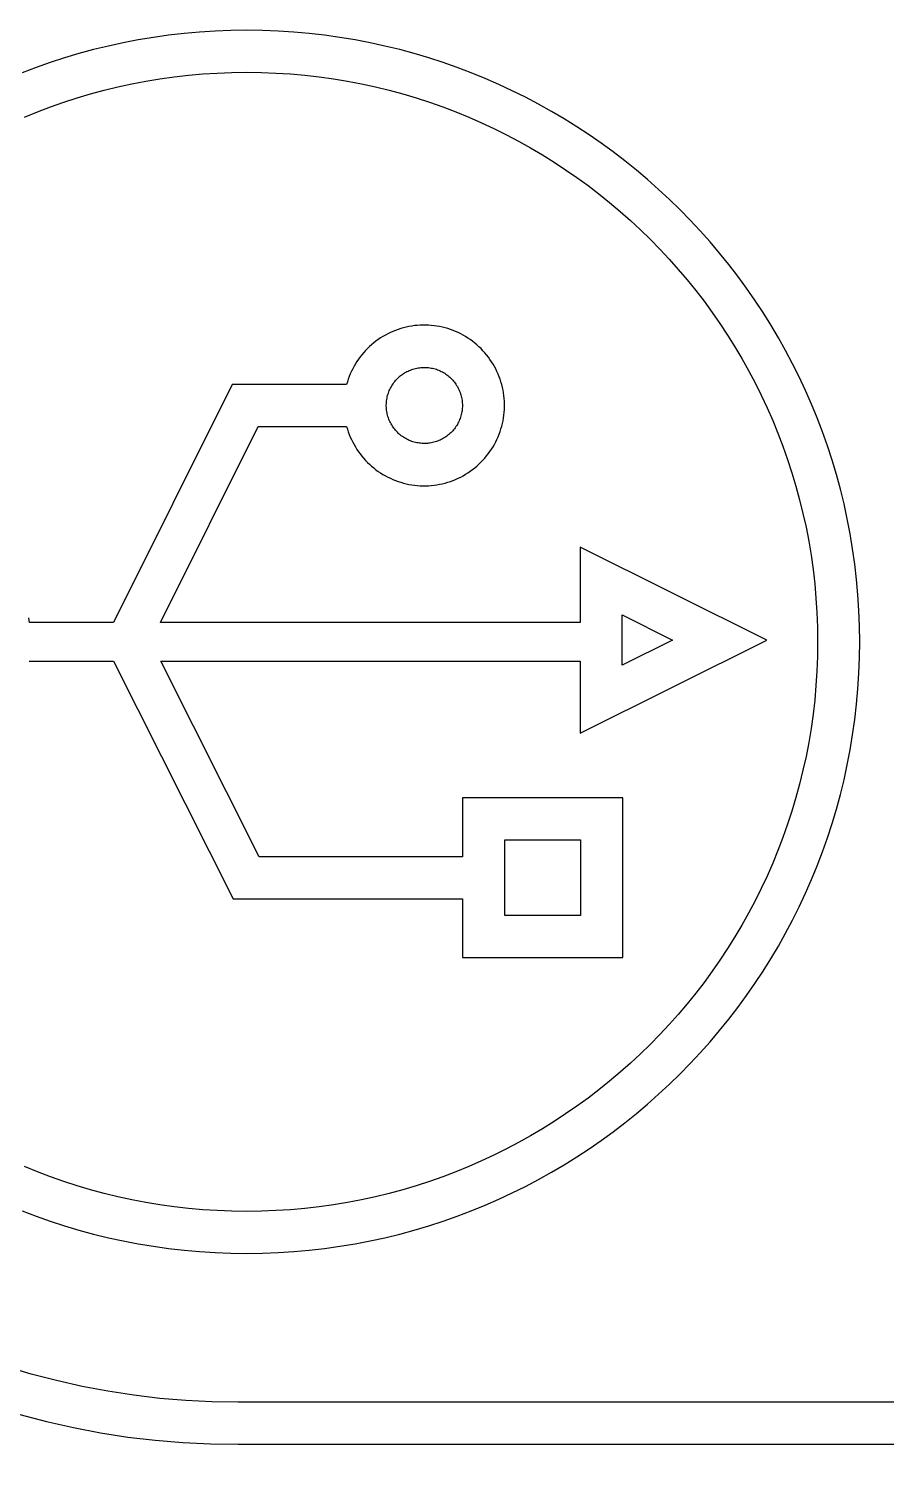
# Model space of a CAD drawing. Header units: inches. Extents: x -8 to 201, y -1 to 136.
# Drawn here: x 55.503 to 56.932, y 121.898 to 124.324 of the extents above; entities that cross this region are included whole.
import ezdxf

# ---------------------------------------------------------------- set-up
doc = ezdxf.new("R2010")
doc.units = ezdxf.units.IN
doc.layers.add('ZANO_R', color=7, linetype='Continuous', lineweight=0)
doc.layers.add('ZANO_W', color=1, linetype='Continuous', lineweight=0)
doc.styles.get("Standard").update_dxf_attribs({"font": 'arial.ttf'})
doc.dimstyles.new('amerykanie', dxfattribs={"dimtxt": 50, "dimasz": 50, "dimexe": 0.5, "dimexo": 0.5, "dimgap": 1, "dimtad": 1, "dimdec": 0, "dimzin": 0, "dimlunit": 5, "dimtxsty": 'Standard', "dimcen": 0.09, "dimclrd": 1, "dimclre": 1, "dimclrt": 1, "dimazin": 0, "dimtfac": 1, "dimtdec": 0, "dimtmove": 0, "dimatfit": 3, "dimfxl": 1, "dimtzin": 0, "dimarcsym": 1})

# ---------------------------------------------------------------- blocks, each defined once
blk = doc.blocks.new('*D477')
at = {"layer": 'ZANO_W', "color": 1, "lineweight": -2}
blk.add_arc((154.9429, 107.9573), 5.9376, 93.97094, 170.33898, dxfattribs=at)
at = {"layer": 'ZANO_W', "color": 1}
for points in [[(154.5292, 113.7141), (154.5342, 114.0474), (155.5316, 113.8657)], [(148.9234, 108.9678), (149.2555, 108.9397), (149.0053, 107.9573)]]:
    blk.add_solid(points, dxfattribs=at)
at = {"layer": 'ZANO_W', "color": 1, "insert": (150.0585, 113.3526), "char_height": 1.625, "attachment_point": 5, "rotation": 42.155}
blk.add_mtext("95%%d41'", dxfattribs=at)

msp = doc.modelspace()

# ---------------------------------------------------------------- linework, layer by layer
at = {"layer": 'ZANO_R'}
for p, q in [((55.76154, 124.31634), (55.73586, 124.3134)), ((55.78741, 124.31864), (55.76154, 124.31634)), ((55.81346, 124.32029), (55.78741, 124.31864)), ((55.83968, 124.32128), (55.81346, 124.32029)), ((55.86606, 124.32162), (55.83968, 124.32128)), ((55.89244, 124.32128), (55.86606, 124.32162)), ((55.91866, 124.32029), (55.89244, 124.32128)), ((55.94471, 124.31864), (55.91866, 124.32029)), ((55.97058, 124.31634), (55.94471, 124.31864)), ((55.99626, 124.3134), (55.97058, 124.31634)), ((55.63515, 124.29544), (55.61053, 124.28943)), ((55.66001, 124.30085), (55.63515, 124.29544)), ((55.68508, 124.30565), (55.66001, 124.30085)), ((55.71037, 124.30984), (55.68508, 124.30565)), ((55.73586, 124.3134), (55.71037, 124.30984)), ((56.02175, 124.30984), (55.99626, 124.3134)), ((56.04704, 124.30565), (56.02175, 124.30984)), ((56.07212, 124.30085), (56.04704, 124.30565)), ((56.09697, 124.29544), (56.07212, 124.30085)), ((56.1216, 124.28943), (56.09697, 124.29544)), ((55.53808, 124.26791), (55.51444, 124.25959)), ((55.56198, 124.27566), (55.53808, 124.26791)), ((55.58613, 124.28284), (55.56198, 124.27566)), ((55.61053, 124.28943), (55.58613, 124.28284)), ((56.146, 124.28284), (56.1216, 124.28943)), ((56.17015, 124.27566), (56.146, 124.28284)), ((56.19405, 124.26791), (56.17015, 124.27566)), ((56.21769, 124.25959), (56.19405, 124.26791)), ((55.51444, 124.25959), (55.49107, 124.25072)), ((55.72106, 124.24057), (55.7448, 124.24389)), ((55.7448, 124.24389), (55.76872, 124.24662)), ((55.76872, 124.24662), (55.79281, 124.24876)), ((55.79281, 124.24876), (55.81707, 124.2503)), ((55.81707, 124.2503), (55.84149, 124.25123)), ((55.84149, 124.25123), (55.86606, 124.25154)), ((55.86606, 124.25154), (55.89063, 124.25123)), ((55.89063, 124.25123), (55.91505, 124.2503)), ((55.91505, 124.2503), (55.93931, 124.24876)), ((55.93931, 124.24876), (55.9634, 124.24662)), ((55.9634, 124.24662), (55.98732, 124.24389)), ((55.98732, 124.24389), (56.01106, 124.24057)), ((56.24106, 124.25072), (56.21769, 124.25959)), ((56.26416, 124.2413), (56.24106, 124.25072)), ((55.60536, 124.21542), (55.62808, 124.22156)), ((55.62808, 124.22156), (55.65101, 124.22716)), ((55.65101, 124.22716), (55.67416, 124.23219)), ((55.67416, 124.23219), (55.69752, 124.23667)), ((55.69752, 124.23667), (55.72106, 124.24057)), ((56.01106, 124.24057), (56.03461, 124.23667)), ((56.03461, 124.23667), (56.05796, 124.23219)), ((56.05796, 124.23219), (56.08111, 124.22716)), ((56.08111, 124.22716), (56.10405, 124.22156)), ((56.10405, 124.22156), (56.12677, 124.21542)), ((56.28697, 124.23133), (56.26416, 124.2413)), ((56.30949, 124.22083), (56.28697, 124.23133)), ((56.33172, 124.20981), (56.30949, 124.22083)), ((55.5386, 124.19377), (55.56061, 124.20152)), ((55.56061, 124.20152), (55.58287, 124.20874)), ((55.58287, 124.20874), (55.60536, 124.21542)), ((56.12677, 124.21542), (56.14926, 124.20874)), ((56.14926, 124.20874), (56.17152, 124.20152)), ((56.17152, 124.20152), (56.19354, 124.19377)), ((56.35363, 124.19827), (56.33172, 124.20981)), ((56.37523, 124.18622), (56.35363, 124.19827)), ((55.49532, 124.17673), (55.51683, 124.18551)), ((55.51683, 124.18551), (55.5386, 124.19377)), ((56.19354, 124.19377), (56.21531, 124.18551)), ((56.21531, 124.18551), (56.23682, 124.17673)), ((56.23682, 124.17673), (56.25806, 124.16745)), ((56.3965, 124.17367), (56.37523, 124.18622)), ((56.41744, 124.16063), (56.3965, 124.17367)), ((56.25806, 124.16745), (56.27904, 124.15767)), ((56.27904, 124.15767), (56.29973, 124.14741)), ((56.29973, 124.14741), (56.32014, 124.13666)), ((56.43804, 124.1471), (56.41744, 124.16063)), ((56.45829, 124.13309), (56.43804, 124.1471)), ((56.32014, 124.13666), (56.34026, 124.12543)), ((56.34026, 124.12543), (56.36007, 124.11375)), ((56.47818, 124.11862), (56.45829, 124.13309)), ((56.36007, 124.11375), (56.37957, 124.1016)), ((56.37957, 124.1016), (56.39876, 124.089)), ((56.49771, 124.10368), (56.47818, 124.11862)), ((56.51687, 124.0883), (56.49771, 124.10368)), ((56.39876, 124.089), (56.41762, 124.07595)), ((56.41762, 124.07595), (56.43614, 124.06247)), ((56.53565, 124.07247), (56.51687, 124.0883)), ((56.43614, 124.06247), (56.45433, 124.04857)), ((56.55403, 124.0562), (56.53565, 124.07247)), ((56.57202, 124.0395), (56.55403, 124.0562)), ((56.45433, 124.04857), (56.47217, 124.03423)), ((56.47217, 124.03423), (56.48966, 124.01949)), ((56.58961, 124.02238), (56.57202, 124.0395)), ((56.48966, 124.01949), (56.50679, 124.00434)), ((56.50679, 124.00434), (56.52354, 123.98879)), ((56.60678, 124.00486), (56.58961, 124.02238)), ((56.62352, 123.98692), (56.60678, 124.00486)), ((56.52354, 123.98879), (56.53992, 123.97285)), ((56.63984, 123.9686), (56.62352, 123.98692)), ((56.53992, 123.97285), (56.55591, 123.95652)), ((56.55591, 123.95652), (56.57151, 123.93982)), ((56.65572, 123.94988), (56.63984, 123.9686)), ((56.57151, 123.93982), (56.5867, 123.92275)), ((56.67116, 123.93078), (56.65572, 123.94988)), ((56.68614, 123.91131), (56.67116, 123.93078)), ((56.5867, 123.92275), (56.6015, 123.90532)), ((56.6015, 123.90532), (56.61587, 123.88754)), ((56.70066, 123.89148), (56.68614, 123.91131)), ((56.61587, 123.88754), (56.62982, 123.8694)), ((56.71471, 123.8713), (56.70066, 123.89148)), ((56.62982, 123.8694), (56.64335, 123.85093)), ((56.72828, 123.85076), (56.71471, 123.8713)), ((56.64335, 123.85093), (56.65643, 123.83213)), ((56.65643, 123.83213), (56.66907, 123.81301)), ((56.74137, 123.82989), (56.72828, 123.85076)), ((56.08969, 123.80825), (56.0858, 123.80565)), ((56.09366, 123.81072), (56.08969, 123.80825)), ((56.09771, 123.81305), (56.09366, 123.81072)), ((56.10185, 123.81524), (56.09771, 123.81305)), ((56.10605, 123.81728), (56.10185, 123.81524)), ((56.11033, 123.81918), (56.10605, 123.81728)), ((56.11467, 123.82092), (56.11033, 123.81918)), ((56.11907, 123.82251), (56.11467, 123.82092)), ((56.12352, 123.82395), (56.11907, 123.82251)), ((56.12801, 123.82523), (56.12352, 123.82395)), ((56.13255, 123.82636), (56.12801, 123.82523)), ((56.13713, 123.82732), (56.13255, 123.82636)), ((56.14174, 123.82812), (56.13713, 123.82732)), ((56.14637, 123.82877), (56.14174, 123.82812)), ((56.15102, 123.82925), (56.14637, 123.82877)), ((56.15569, 123.82957), (56.15102, 123.82925)), ((56.16036, 123.82972), (56.15569, 123.82957)), ((56.16504, 123.82972), (56.16036, 123.82972)), ((56.16971, 123.82955), (56.16504, 123.82972)), ((56.17438, 123.82921), (56.16971, 123.82955)), ((56.17903, 123.82872), (56.17438, 123.82921)), ((56.18366, 123.82806), (56.17903, 123.82872)), ((56.18826, 123.82724), (56.18366, 123.82806)), ((56.19284, 123.82626), (56.18826, 123.82724)), ((56.19737, 123.82513), (56.19284, 123.82626)), ((56.20187, 123.82383), (56.19737, 123.82513)), ((56.20631, 123.82238), (56.20187, 123.82383)), ((56.2107, 123.82078), (56.20631, 123.82238)), ((56.21504, 123.81902), (56.2107, 123.82078)), ((56.21931, 123.81711), (56.21504, 123.81902)), ((56.22351, 123.81506), (56.21931, 123.81711)), ((56.22764, 123.81286), (56.22351, 123.81506)), ((56.23168, 123.81051), (56.22764, 123.81286)), ((56.23565, 123.80803), (56.23168, 123.81051)), ((56.23952, 123.80541), (56.23565, 123.80803)), ((56.66907, 123.81301), (56.68126, 123.79357)), ((56.75396, 123.80868), (56.74137, 123.82989)), ((56.76604, 123.78715), (56.75396, 123.80868)), ((56.06149, 123.78385), (56.05847, 123.78027)), ((56.06462, 123.78732), (56.06149, 123.78385)), ((56.06788, 123.79067), (56.06462, 123.78732)), ((56.07125, 123.79391), (56.06788, 123.79067)), ((56.07473, 123.79704), (56.07125, 123.79391)), ((56.07832, 123.80003), (56.07473, 123.79704)), ((56.08201, 123.80291), (56.07832, 123.80003)), ((56.0858, 123.80565), (56.08201, 123.80291)), ((56.2433, 123.80266), (56.23952, 123.80541)), ((56.24699, 123.79978), (56.2433, 123.80266)), ((56.25057, 123.79677), (56.24699, 123.79978)), ((56.25404, 123.79364), (56.25057, 123.79677)), ((56.2574, 123.79038), (56.25404, 123.79364)), ((56.26065, 123.78702), (56.2574, 123.79038)), ((56.26377, 123.78354), (56.26065, 123.78702)), ((56.26678, 123.77995), (56.26377, 123.78354)), ((56.68126, 123.79357), (56.69298, 123.77382)), ((56.77762, 123.76531), (56.76604, 123.78715)), ((56.04537, 123.76094), (56.04316, 123.75682)), ((56.04771, 123.76499), (56.04537, 123.76094)), ((56.0502, 123.76895), (56.04771, 123.76499)), ((56.05283, 123.77282), (56.0502, 123.76895)), ((56.05558, 123.77659), (56.05283, 123.77282)), ((56.05847, 123.78027), (56.05558, 123.77659)), ((56.1502, 123.75786), (56.15236, 123.75826)), ((56.15236, 123.75826), (56.15454, 123.75858)), ((56.15454, 123.75858), (56.15673, 123.75883)), ((56.15673, 123.75883), (56.15893, 123.75901)), ((56.15893, 123.75901), (56.16113, 123.7591)), ((56.16113, 123.7591), (56.16334, 123.75912)), ((56.16334, 123.75912), (56.16554, 123.75907)), ((56.16554, 123.75907), (56.16774, 123.75893)), ((56.16774, 123.75893), (56.16993, 123.75872)), ((56.16993, 123.75872), (56.17212, 123.75844)), ((56.17212, 123.75844), (56.17429, 123.75808)), ((56.26965, 123.77627), (56.26678, 123.77995)), ((56.2724, 123.77248), (56.26965, 123.77627)), ((56.27501, 123.7686), (56.2724, 123.77248)), ((56.27749, 123.76463), (56.27501, 123.7686)), ((56.27982, 123.76058), (56.27749, 123.76463)), ((56.28202, 123.75645), (56.27982, 123.76058)), ((56.69298, 123.77382), (56.70424, 123.75377)), ((56.78868, 123.74315), (56.77762, 123.76531)), ((56.03436, 123.73518), (56.03305, 123.73069)), ((56.03581, 123.73963), (56.03436, 123.73518)), ((56.03742, 123.74402), (56.03581, 123.73963)), ((56.03919, 123.74835), (56.03742, 123.74402)), ((56.0411, 123.75262), (56.03919, 123.74835)), ((56.04316, 123.75682), (56.0411, 123.75262)), ((56.11195, 123.73364), (56.1133, 123.73538)), ((56.1133, 123.73538), (56.11471, 123.73708)), ((56.11471, 123.73708), (56.11618, 123.73872)), ((56.11618, 123.73872), (56.1177, 123.74031)), ((56.1177, 123.74031), (56.11928, 123.74185)), ((56.11928, 123.74185), (56.12091, 123.74334)), ((56.12091, 123.74334), (56.12259, 123.74476)), ((56.12259, 123.74476), (56.12432, 123.74613)), ((56.12432, 123.74613), (56.12609, 123.74743)), ((56.12609, 123.74743), (56.12791, 123.74868)), ((56.12791, 123.74868), (56.12978, 123.74986)), ((56.12978, 123.74986), (56.13168, 123.75097)), ((56.13168, 123.75097), (56.13362, 123.75202)), ((56.13362, 123.75202), (56.13559, 123.753)), ((56.13559, 123.753), (56.1376, 123.75391)), ((56.1376, 123.75391), (56.13964, 123.75475)), ((56.13964, 123.75475), (56.1417, 123.75551)), ((56.1417, 123.75551), (56.14379, 123.75621)), ((56.14379, 123.75621), (56.14591, 123.75683)), ((56.14591, 123.75683), (56.14804, 123.75738)), ((56.14804, 123.75738), (56.1502, 123.75786)), ((56.17429, 123.75808), (56.17645, 123.75764)), ((56.17645, 123.75764), (56.1786, 123.75713)), ((56.1786, 123.75713), (56.18072, 123.75654)), ((56.18072, 123.75654), (56.18283, 123.75589)), ((56.18283, 123.75589), (56.18491, 123.75515)), ((56.18491, 123.75515), (56.18696, 123.75435)), ((56.18696, 123.75435), (56.18898, 123.75348)), ((56.18898, 123.75348), (56.19097, 123.75254)), ((56.19097, 123.75254), (56.19293, 123.75152)), ((56.19293, 123.75152), (56.19485, 123.75044)), ((56.19485, 123.75044), (56.19674, 123.7493)), ((56.19674, 123.7493), (56.19858, 123.74809)), ((56.19858, 123.74809), (56.20038, 123.74682)), ((56.20038, 123.74682), (56.20213, 123.74548)), ((56.20213, 123.74548), (56.20384, 123.74409)), ((56.20384, 123.74409), (56.2055, 123.74263)), ((56.2055, 123.74263), (56.2071, 123.74112)), ((56.2071, 123.74112), (56.20865, 123.73956)), ((56.20865, 123.73956), (56.21015, 123.73794)), ((56.21015, 123.73794), (56.21159, 123.73627)), ((56.21159, 123.73627), (56.21297, 123.73456)), ((56.21297, 123.73456), (56.21429, 123.73279)), ((56.28406, 123.75225), (56.28202, 123.75645)), ((56.28596, 123.74797), (56.28406, 123.75225)), ((56.28771, 123.74364), (56.28596, 123.74797)), ((56.28931, 123.73924), (56.28771, 123.74364)), ((56.29076, 123.73479), (56.28931, 123.73924)), ((56.29204, 123.7303), (56.29076, 123.73479)), ((56.70424, 123.75377), (56.71502, 123.73342)), ((56.79921, 123.7207), (56.78868, 123.74315)), ((55.84186, 123.73069), (55.64393, 123.33315)), ((56.03305, 123.73069), (55.84186, 123.73069)), ((56.10046, 123.70766), (56.10092, 123.70981)), ((56.10092, 123.70981), (56.10145, 123.71195)), ((56.10145, 123.71195), (56.10205, 123.71407)), ((56.10205, 123.71407), (56.10273, 123.71617)), ((56.10273, 123.71617), (56.10348, 123.71824)), ((56.10348, 123.71824), (56.1043, 123.72029)), ((56.1043, 123.72029), (56.10519, 123.7223)), ((56.10519, 123.7223), (56.10615, 123.72429)), ((56.10615, 123.72429), (56.10718, 123.72624)), ((56.10718, 123.72624), (56.10827, 123.72815)), ((56.10827, 123.72815), (56.10943, 123.73002)), ((56.10943, 123.73002), (56.11066, 123.73185)), ((56.11066, 123.73185), (56.11195, 123.73364)), ((56.21429, 123.73279), (56.21555, 123.73098)), ((56.21555, 123.73098), (56.21675, 123.72913)), ((56.21675, 123.72913), (56.21788, 123.72724)), ((56.21788, 123.72724), (56.21894, 123.72531)), ((56.21894, 123.72531), (56.21994, 123.72334)), ((56.21994, 123.72334), (56.22086, 123.72134)), ((56.22086, 123.72134), (56.22172, 123.71931)), ((56.22172, 123.71931), (56.22251, 123.71725)), ((56.22251, 123.71725), (56.22322, 123.71517)), ((56.22322, 123.71517), (56.22386, 123.71306)), ((56.22386, 123.71306), (56.22443, 123.71093)), ((56.22443, 123.71093), (56.22493, 123.70878)), ((56.29317, 123.72576), (56.29204, 123.7303)), ((56.29414, 123.72118), (56.29317, 123.72576)), ((56.29495, 123.71658), (56.29414, 123.72118)), ((56.2956, 123.71195), (56.29495, 123.71658)), ((56.29609, 123.7073), (56.2956, 123.71195)), ((56.71502, 123.73342), (56.72532, 123.71279)), ((56.72532, 123.71279), (56.73513, 123.69188)), ((56.80921, 123.69796), (56.79921, 123.7207)), ((56.09932, 123.69671), (56.0994, 123.69891)), ((56.09932, 123.6945), (56.09932, 123.69671)), ((56.0994, 123.6923), (56.09932, 123.6945)), ((56.0994, 123.69891), (56.09955, 123.70111)), ((56.09955, 123.6901), (56.0994, 123.6923)), ((56.09955, 123.70111), (56.09978, 123.7033)), ((56.09978, 123.68791), (56.09955, 123.6901)), ((56.09978, 123.7033), (56.10008, 123.70548)), ((56.10009, 123.68573), (56.09978, 123.68791)), ((56.10008, 123.70548), (56.10046, 123.70766)), ((56.10047, 123.68356), (56.10009, 123.68573)), ((56.22493, 123.70878), (56.22535, 123.70662)), ((56.22535, 123.70662), (56.22569, 123.70444)), ((56.2257, 123.68686), (56.22535, 123.68469)), ((56.22569, 123.70444), (56.22596, 123.70225)), ((56.22596, 123.68905), (56.2257, 123.68686)), ((56.22596, 123.70225), (56.22615, 123.70006)), ((56.22615, 123.69125), (56.22596, 123.68905)), ((56.22615, 123.70006), (56.22626, 123.69786)), ((56.22627, 123.69345), (56.22615, 123.69125)), ((56.22626, 123.69786), (56.2263, 123.69565)), ((56.2263, 123.69565), (56.22627, 123.69345)), ((56.29642, 123.70263), (56.29609, 123.7073)), ((56.29609, 123.68394), (56.29642, 123.68861)), ((56.29658, 123.69796), (56.29642, 123.70263)), ((56.29642, 123.68861), (56.29658, 123.69328)), ((56.29658, 123.69328), (56.29658, 123.69796)), ((56.73513, 123.69188), (56.74444, 123.6707)), ((56.81866, 123.67494), (56.80921, 123.69796)), ((56.10093, 123.6814), (56.10047, 123.68356)), ((56.10146, 123.67926), (56.10093, 123.6814)), ((56.10206, 123.67714), (56.10146, 123.67926)), ((56.10274, 123.67504), (56.10206, 123.67714)), ((56.10349, 123.67297), (56.10274, 123.67504)), ((56.10432, 123.67093), (56.10349, 123.67297)), ((56.10521, 123.66891), (56.10432, 123.67093)), ((56.10617, 123.66693), (56.10521, 123.66891)), ((56.1072, 123.66498), (56.10617, 123.66693)), ((56.1083, 123.66307), (56.1072, 123.66498)), ((56.10946, 123.6612), (56.1083, 123.66307)), ((56.11069, 123.65937), (56.10946, 123.6612)), ((56.21677, 123.66217), (56.21558, 123.66032)), ((56.2179, 123.66406), (56.21677, 123.66217)), ((56.21896, 123.66599), (56.2179, 123.66406)), ((56.21996, 123.66796), (56.21896, 123.66599)), ((56.22088, 123.66996), (56.21996, 123.66796)), ((56.22174, 123.67199), (56.22088, 123.66996)), ((56.22252, 123.67405), (56.22174, 123.67199)), ((56.22324, 123.67614), (56.22252, 123.67405)), ((56.22388, 123.67824), (56.22324, 123.67614)), ((56.22444, 123.68037), (56.22388, 123.67824)), ((56.22494, 123.68252), (56.22444, 123.68037)), ((56.22535, 123.68469), (56.22494, 123.68252)), ((56.29203, 123.66094), (56.29316, 123.66548)), ((56.29316, 123.66548), (56.29414, 123.67005)), ((56.29414, 123.67005), (56.29495, 123.67466)), ((56.29495, 123.67466), (56.2956, 123.67929)), ((56.2956, 123.67929), (56.29609, 123.68394)), ((56.74444, 123.6707), (56.75325, 123.64926)), ((56.82756, 123.65164), (56.81866, 123.67494)), ((55.72242, 123.33315), (55.88546, 123.66061)), ((55.88546, 123.66061), (56.03305, 123.66061)), ((56.03305, 123.66061), (56.03435, 123.65612)), ((56.03435, 123.65612), (56.0358, 123.65168)), ((56.0358, 123.65168), (56.03741, 123.64729)), ((56.03741, 123.64729), (56.03917, 123.64295)), ((56.03917, 123.64295), (56.04108, 123.63869)), ((56.04108, 123.63869), (56.04314, 123.63449)), ((56.11198, 123.65758), (56.11069, 123.65937)), ((56.11333, 123.65584), (56.11198, 123.65758)), ((56.11474, 123.65414), (56.11333, 123.65584)), ((56.11621, 123.6525), (56.11474, 123.65414)), ((56.11773, 123.65091), (56.11621, 123.6525)), ((56.11931, 123.64937), (56.11773, 123.65091)), ((56.12094, 123.64789), (56.11931, 123.64937)), ((56.12263, 123.64647), (56.12094, 123.64789)), ((56.12436, 123.6451), (56.12263, 123.64647)), ((56.12613, 123.6438), (56.12436, 123.6451)), ((56.12795, 123.64256), (56.12613, 123.6438)), ((56.12982, 123.64138), (56.12795, 123.64256)), ((56.13172, 123.64027), (56.12982, 123.64138)), ((56.13366, 123.63922), (56.13172, 123.64027)), ((56.13564, 123.63824), (56.13366, 123.63922)), ((56.13764, 123.63733), (56.13564, 123.63824)), ((56.13968, 123.6365), (56.13764, 123.63733)), ((56.187, 123.63692), (56.18495, 123.63612)), ((56.18902, 123.6378), (56.187, 123.63692)), ((56.19102, 123.63874), (56.18902, 123.6378)), ((56.19297, 123.63976), (56.19102, 123.63874)), ((56.19489, 123.64084), (56.19297, 123.63976)), ((56.19678, 123.64198), (56.19489, 123.64084)), ((56.19862, 123.6432), (56.19678, 123.64198)), ((56.20042, 123.64447), (56.19862, 123.6432)), ((56.20217, 123.64581), (56.20042, 123.64447)), ((56.20387, 123.6472), (56.20217, 123.64581)), ((56.20553, 123.64866), (56.20387, 123.6472)), ((56.20713, 123.65017), (56.20553, 123.64866)), ((56.20869, 123.65173), (56.20713, 123.65017)), ((56.21018, 123.65335), (56.20869, 123.65173)), ((56.21162, 123.65502), (56.21018, 123.65335)), ((56.213, 123.65674), (56.21162, 123.65502)), ((56.21432, 123.65851), (56.213, 123.65674)), ((56.21558, 123.66032), (56.21432, 123.65851)), ((56.282, 123.63479), (56.28405, 123.63899)), ((56.28405, 123.63899), (56.28595, 123.64327)), ((56.28595, 123.64327), (56.2877, 123.6476)), ((56.2877, 123.6476), (56.2893, 123.652)), ((56.2893, 123.652), (56.29075, 123.65644)), ((56.29075, 123.65644), (56.29203, 123.66094)), ((56.75325, 123.64926), (56.76154, 123.62756)), ((56.83591, 123.62807), (56.82756, 123.65164)), ((56.04314, 123.63449), (56.04535, 123.63036)), ((56.04535, 123.63036), (56.0477, 123.62632)), ((56.0477, 123.62632), (56.05018, 123.62236)), ((56.05018, 123.62236), (56.05281, 123.61848)), ((56.05281, 123.61848), (56.05556, 123.61471)), ((56.05556, 123.61471), (56.05845, 123.61103)), ((56.14175, 123.63573), (56.13968, 123.6365)), ((56.14384, 123.63503), (56.14175, 123.63573)), ((56.14595, 123.63441), (56.14384, 123.63503)), ((56.14809, 123.63386), (56.14595, 123.63441)), ((56.15024, 123.63339), (56.14809, 123.63386)), ((56.15241, 123.63299), (56.15024, 123.63339)), ((56.15459, 123.63267), (56.15241, 123.63299)), ((56.15678, 123.63242), (56.15459, 123.63267)), ((56.15898, 123.63225), (56.15678, 123.63242)), ((56.16118, 123.63216), (56.15898, 123.63225)), ((56.16338, 123.63214), (56.16118, 123.63216)), ((56.16559, 123.6322), (56.16338, 123.63214)), ((56.16779, 123.63233), (56.16559, 123.6322)), ((56.16998, 123.63254), (56.16779, 123.63233)), ((56.17217, 123.63283), (56.16998, 123.63254)), ((56.17434, 123.63319), (56.17217, 123.63283)), ((56.1765, 123.63363), (56.17434, 123.63319)), ((56.17864, 123.63414), (56.1765, 123.63363)), ((56.18077, 123.63473), (56.17864, 123.63414)), ((56.18287, 123.63539), (56.18077, 123.63473)), ((56.18495, 123.63612), (56.18287, 123.63539)), ((56.26675, 123.61129), (56.26963, 123.61498)), ((56.26963, 123.61498), (56.27238, 123.61876)), ((56.27238, 123.61876), (56.27499, 123.62264)), ((56.27499, 123.62264), (56.27747, 123.62661)), ((56.27747, 123.62661), (56.27981, 123.63066)), ((56.27981, 123.63066), (56.282, 123.63479)), ((56.76154, 123.62756), (56.76931, 123.60561)), ((56.84368, 123.60425), (56.83591, 123.62807)), ((56.05845, 123.61103), (56.06146, 123.60745)), ((56.06146, 123.60745), (56.0646, 123.60398)), ((56.0646, 123.60398), (56.06786, 123.60062)), ((56.06786, 123.60062), (56.07123, 123.59738)), ((56.07123, 123.59738), (56.07471, 123.59426)), ((56.07471, 123.59426), (56.0783, 123.59126)), ((56.0783, 123.59126), (56.08199, 123.58839)), ((56.08199, 123.58839), (56.08578, 123.58565)), ((56.23949, 123.58584), (56.24328, 123.58859)), ((56.24328, 123.58859), (56.24696, 123.59147)), ((56.24696, 123.59147), (56.25054, 123.59448)), ((56.25054, 123.59448), (56.25401, 123.59761)), ((56.25401, 123.59761), (56.25738, 123.60086)), ((56.25738, 123.60086), (56.26062, 123.60423)), ((56.26062, 123.60423), (56.26375, 123.60771)), ((56.26375, 123.60771), (56.26675, 123.61129)), ((56.76931, 123.60561), (56.77655, 123.58343)), ((56.85088, 123.58017), (56.84368, 123.60425)), ((56.08578, 123.58565), (56.08966, 123.58304)), ((56.08966, 123.58304), (56.09363, 123.58057)), ((56.09363, 123.58057), (56.09768, 123.57823)), ((56.09768, 123.57823), (56.10181, 123.57605)), ((56.10181, 123.57605), (56.10602, 123.574)), ((56.10602, 123.574), (56.1103, 123.57211)), ((56.1103, 123.57211), (56.11464, 123.57036)), ((56.11464, 123.57036), (56.11903, 123.56877)), ((56.11903, 123.56877), (56.12348, 123.56733)), ((56.12348, 123.56733), (56.12798, 123.56605)), ((56.12798, 123.56605), (56.13252, 123.56492)), ((56.13252, 123.56492), (56.1371, 123.56396)), ((56.18823, 123.56402), (56.1928, 123.565)), ((56.1928, 123.565), (56.19734, 123.56614)), ((56.19734, 123.56614), (56.20183, 123.56743)), ((56.20183, 123.56743), (56.20628, 123.56888)), ((56.20628, 123.56888), (56.21067, 123.57048)), ((56.21067, 123.57048), (56.21501, 123.57224)), ((56.21501, 123.57224), (56.21928, 123.57415)), ((56.21928, 123.57415), (56.22348, 123.5762)), ((56.22348, 123.5762), (56.22761, 123.5784)), ((56.22761, 123.5784), (56.23165, 123.58074)), ((56.23165, 123.58074), (56.23562, 123.58322)), ((56.23562, 123.58322), (56.23949, 123.58584)), ((56.77655, 123.58343), (56.78326, 123.561)), ((56.8575, 123.55585), (56.85088, 123.58017)), ((56.1371, 123.56396), (56.1417, 123.56315)), ((56.1417, 123.56315), (56.14634, 123.56251)), ((56.14634, 123.56251), (56.15099, 123.56203)), ((56.15099, 123.56203), (56.15565, 123.56171)), ((56.15565, 123.56171), (56.16033, 123.56155)), ((56.16033, 123.56155), (56.165, 123.56156)), ((56.165, 123.56156), (56.16968, 123.56172)), ((56.16968, 123.56172), (56.17434, 123.56206)), ((56.17434, 123.56206), (56.17899, 123.56255)), ((56.17899, 123.56255), (56.18362, 123.56321)), ((56.18362, 123.56321), (56.18823, 123.56402)), ((56.78326, 123.561), (56.78942, 123.53836)), ((56.86352, 123.5313), (56.8575, 123.55585)), ((56.78942, 123.53836), (56.79503, 123.51549)), ((56.86895, 123.50652), (56.86352, 123.5313)), ((56.79503, 123.51549), (56.80008, 123.49241)), ((56.80008, 123.49241), (56.80457, 123.46913)), ((56.87376, 123.48153), (56.86895, 123.50652)), ((56.80457, 123.46913), (56.80848, 123.44566)), ((56.87797, 123.45632), (56.87376, 123.48153)), ((56.42274, 123.45939), (56.42274, 123.33315)), ((56.7344, 123.30405), (56.42274, 123.45939)), ((56.80848, 123.44566), (56.81181, 123.42199)), ((56.88154, 123.43091), (56.87797, 123.45632)), ((56.81181, 123.42199), (56.81455, 123.39815)), ((56.88449, 123.4053), (56.88154, 123.43091)), ((56.81455, 123.39815), (56.8167, 123.37413)), ((56.88679, 123.37951), (56.88449, 123.4053)), ((56.8167, 123.37413), (56.81824, 123.34994)), ((56.88845, 123.35355), (56.88679, 123.37951)), ((56.49304, 123.26208), (56.49304, 123.34602)), ((56.49304, 123.34602), (56.5772, 123.30405)), ((56.81824, 123.34994), (56.81917, 123.3256)), ((56.88945, 123.32741), (56.88845, 123.35355)), ((55.5036, 123.33315), (55.50245, 123.34109)), ((55.64393, 123.33315), (55.5036, 123.33315)), ((56.42274, 123.33315), (55.72242, 123.33315)), ((56.81917, 123.3256), (56.81949, 123.30111)), ((56.88978, 123.30111), (56.88945, 123.32741)), ((56.42274, 123.14872), (56.7344, 123.30405)), ((56.5772, 123.30405), (56.49304, 123.26208)), ((56.81949, 123.30111), (56.81917, 123.27662)), ((56.88945, 123.27481), (56.88978, 123.30111)), ((56.81917, 123.27662), (56.81824, 123.25228)), ((56.88845, 123.24867), (56.88945, 123.27481)), ((55.50277, 123.26907), (55.64401, 123.26907)), ((55.64401, 123.26907), (55.84349, 122.87239)), ((55.72265, 123.26907), (56.42274, 123.26907)), ((55.88691, 122.94247), (55.72265, 123.26907)), ((56.42274, 123.26907), (56.42274, 123.14872)), ((56.81824, 123.25228), (56.8167, 123.22809)), ((56.88679, 123.22271), (56.88845, 123.24867)), ((56.8167, 123.22809), (56.81455, 123.20407)), ((56.81455, 123.20407), (56.81181, 123.18023)), ((56.88449, 123.19692), (56.88679, 123.22271)), ((56.81181, 123.18023), (56.80848, 123.15656)), ((56.88154, 123.17131), (56.88449, 123.19692)), ((56.80848, 123.15656), (56.80457, 123.13309)), ((56.87797, 123.1459), (56.88154, 123.17131)), ((56.80457, 123.13309), (56.80008, 123.10981)), ((56.87376, 123.12069), (56.87797, 123.1459)), ((56.80008, 123.10981), (56.79503, 123.08673)), ((56.86895, 123.0957), (56.87376, 123.12069)), ((56.79503, 123.08673), (56.78942, 123.06386)), ((56.86352, 123.07092), (56.86895, 123.0957)), ((56.78942, 123.06386), (56.78326, 123.04122)), ((56.8575, 123.04637), (56.86352, 123.07092)), ((56.49396, 123.04063), (56.22673, 123.04063)), ((56.22673, 123.04063), (56.22673, 122.94247)), ((56.49396, 122.77422), (56.49396, 123.04063)), ((56.78326, 123.04122), (56.77655, 123.01879)), ((56.85088, 123.02205), (56.8575, 123.04637)), ((56.77655, 123.01879), (56.76931, 122.99661)), ((56.84368, 122.99797), (56.85088, 123.02205)), ((56.76931, 122.99661), (56.76154, 122.97466)), ((56.83591, 122.97415), (56.84368, 122.99797)), ((56.29703, 122.97055), (56.42366, 122.97055)), ((56.29703, 122.8443), (56.29703, 122.97055)), ((56.42366, 122.97055), (56.42366, 122.8443)), ((56.76154, 122.97466), (56.75325, 122.95296)), ((56.82756, 122.95058), (56.83591, 122.97415)), ((56.22673, 122.94247), (55.88691, 122.94247)), ((56.75325, 122.95296), (56.74444, 122.93152)), ((56.81866, 122.92728), (56.82756, 122.95058)), ((56.73513, 122.91034), (56.72532, 122.88943)), ((56.74444, 122.93152), (56.73513, 122.91034)), ((56.80921, 122.90426), (56.81866, 122.92728)), ((56.72532, 122.88943), (56.71502, 122.8688)), ((56.79921, 122.88152), (56.80921, 122.90426)), ((55.84349, 122.87239), (56.22673, 122.87239)), ((56.22673, 122.87239), (56.22673, 122.77422)), ((56.71502, 122.8688), (56.70424, 122.84845)), ((56.78868, 122.85906), (56.79921, 122.88152)), ((56.42366, 122.8443), (56.29703, 122.8443)), ((56.70424, 122.84845), (56.69298, 122.8284)), ((56.76604, 122.81507), (56.77762, 122.83691)), ((56.77762, 122.83691), (56.78868, 122.85906)), ((56.69298, 122.8284), (56.68126, 122.80865)), ((56.75396, 122.79354), (56.76604, 122.81507)), ((56.66907, 122.78921), (56.65643, 122.77009)), ((56.68126, 122.80865), (56.66907, 122.78921)), ((56.74137, 122.77233), (56.75396, 122.79354)), ((56.22673, 122.77422), (56.49396, 122.77422)), ((56.65643, 122.77009), (56.64335, 122.75129)), ((56.72828, 122.75146), (56.74137, 122.77233)), ((56.64335, 122.75129), (56.62982, 122.73282)), ((56.71471, 122.73092), (56.72828, 122.75146)), ((56.62982, 122.73282), (56.61587, 122.71468)), ((56.70066, 122.71074), (56.71471, 122.73092)), ((56.6015, 122.6969), (56.5867, 122.67947)), ((56.61587, 122.71468), (56.6015, 122.6969)), ((56.67116, 122.67144), (56.68614, 122.69091)), ((56.68614, 122.69091), (56.70066, 122.71074)), ((56.5867, 122.67947), (56.57151, 122.6624)), ((56.65572, 122.65234), (56.67116, 122.67144)), ((56.55591, 122.6457), (56.53992, 122.62937)), ((56.57151, 122.6624), (56.55591, 122.6457)), ((56.63984, 122.63362), (56.65572, 122.65234)), ((56.53992, 122.62937), (56.52354, 122.61343)), ((56.62352, 122.6153), (56.63984, 122.63362)), ((56.50679, 122.59788), (56.48966, 122.58273)), ((56.52354, 122.61343), (56.50679, 122.59788)), ((56.58961, 122.57983), (56.60678, 122.59736)), ((56.60678, 122.59736), (56.62352, 122.6153)), ((56.48966, 122.58273), (56.47217, 122.56798)), ((56.57202, 122.56272), (56.58961, 122.57983)), ((56.45433, 122.55365), (56.43614, 122.53975)), ((56.47217, 122.56798), (56.45433, 122.55365)), ((56.53565, 122.52975), (56.55403, 122.54602)), ((56.55403, 122.54602), (56.57202, 122.56272)), ((56.41762, 122.52627), (56.39876, 122.51322)), ((56.43614, 122.53975), (56.41762, 122.52627)), ((56.51687, 122.51392), (56.53565, 122.52975)), ((56.37957, 122.50062), (56.36007, 122.48847)), ((56.39876, 122.51322), (56.37957, 122.50062)), ((56.47818, 122.4836), (56.49771, 122.49854)), ((56.49771, 122.49854), (56.51687, 122.51392)), ((56.34026, 122.47678), (56.32014, 122.46556)), ((56.36007, 122.48847), (56.34026, 122.47678)), ((56.45829, 122.46913), (56.47818, 122.4836)), ((56.29973, 122.45481), (56.27904, 122.44455)), ((56.32014, 122.46556), (56.29973, 122.45481)), ((56.41744, 122.44159), (56.43804, 122.45512)), ((56.43804, 122.45512), (56.45829, 122.46913)), ((55.51683, 122.41671), (55.49532, 122.42549)), ((56.23682, 122.42549), (56.21531, 122.41671)), ((56.25806, 122.43477), (56.23682, 122.42549)), ((56.27904, 122.44455), (56.25806, 122.43477)), ((56.37523, 122.416), (56.3965, 122.42855)), ((56.3965, 122.42855), (56.41744, 122.44159)), ((55.5386, 122.40845), (55.51683, 122.41671)), ((55.56061, 122.4007), (55.5386, 122.40845)), ((55.58287, 122.39348), (55.56061, 122.4007)), ((56.17152, 122.4007), (56.14926, 122.39348)), ((56.19354, 122.40845), (56.17152, 122.4007)), ((56.21531, 122.41671), (56.19354, 122.40845)), ((56.33172, 122.39241), (56.35363, 122.40395)), ((56.35363, 122.40395), (56.37523, 122.416)), ((55.60536, 122.3868), (55.58287, 122.39348)), ((55.62808, 122.38066), (55.60536, 122.3868)), ((55.65101, 122.37506), (55.62808, 122.38066)), ((56.10405, 122.38066), (56.08111, 122.37506)), ((56.12677, 122.3868), (56.10405, 122.38066)), ((56.14926, 122.39348), (56.12677, 122.3868)), ((56.28697, 122.37089), (56.30949, 122.38139)), ((56.30949, 122.38139), (56.33172, 122.39241)), ((55.49107, 122.3515), (55.51444, 122.34263)), ((55.67416, 122.37002), (55.65101, 122.37506)), ((55.69752, 122.36555), (55.67416, 122.37002)), ((55.72106, 122.36165), (55.69752, 122.36555)), ((55.7448, 122.35833), (55.72106, 122.36165)), ((55.76872, 122.3556), (55.7448, 122.35833)), ((55.79281, 122.35346), (55.76872, 122.3556)), ((55.81707, 122.35192), (55.79281, 122.35346)), ((55.84149, 122.35099), (55.81707, 122.35192)), ((55.86606, 122.35068), (55.84149, 122.35099)), ((55.89063, 122.35099), (55.86606, 122.35068)), ((55.91505, 122.35192), (55.89063, 122.35099)), ((55.93931, 122.35346), (55.91505, 122.35192)), ((55.9634, 122.3556), (55.93931, 122.35346)), ((55.98732, 122.35833), (55.9634, 122.3556)), ((56.01106, 122.36165), (55.98732, 122.35833)), ((56.03461, 122.36555), (56.01106, 122.36165)), ((56.05796, 122.37002), (56.03461, 122.36555)), ((56.08111, 122.37506), (56.05796, 122.37002)), ((56.21769, 122.34263), (56.24106, 122.3515)), ((56.24106, 122.3515), (56.26416, 122.36092)), ((56.26416, 122.36092), (56.28697, 122.37089)), ((55.51444, 122.34263), (55.53808, 122.33431)), ((55.53808, 122.33431), (55.56198, 122.32656)), ((56.17015, 122.32656), (56.19405, 122.33431)), ((56.19405, 122.33431), (56.21769, 122.34263)), ((55.56198, 122.32656), (55.58613, 122.31938)), ((55.58613, 122.31938), (55.61053, 122.31278)), ((55.61053, 122.31278), (55.63515, 122.30678)), ((55.63515, 122.30678), (55.66001, 122.30137)), ((56.07212, 122.30137), (56.09697, 122.30678)), ((56.09697, 122.30678), (56.1216, 122.31278)), ((56.1216, 122.31278), (56.146, 122.31938)), ((56.146, 122.31938), (56.17015, 122.32656)), ((55.66001, 122.30137), (55.68508, 122.29657)), ((55.68508, 122.29657), (55.71037, 122.29238)), ((55.71037, 122.29238), (55.73586, 122.28882)), ((55.73586, 122.28882), (55.76154, 122.28588)), ((55.76154, 122.28588), (55.78741, 122.28358)), ((55.78741, 122.28358), (55.81346, 122.28193)), ((55.81346, 122.28193), (55.83968, 122.28094)), ((55.83968, 122.28094), (55.86606, 122.2806)), ((55.86606, 122.2806), (55.89244, 122.28094)), ((55.89244, 122.28094), (55.91866, 122.28193)), ((55.91866, 122.28193), (55.94471, 122.28358)), ((55.94471, 122.28358), (55.97058, 122.28588)), ((55.97058, 122.28588), (55.99626, 122.28882)), ((55.99626, 122.28882), (56.02175, 122.29238)), ((56.02175, 122.29238), (56.04704, 122.29657)), ((56.04704, 122.29657), (56.07212, 122.30137)), ((55.5063, 122.07929), (55.46441, 122.09183)), ((55.5486, 122.0682), (55.5063, 122.07929)), ((55.59126, 122.05858), (55.5486, 122.0682)), ((55.63423, 122.05044), (55.59126, 122.05858)), ((55.67745, 122.0438), (55.63423, 122.05044)), ((55.72087, 122.03865), (55.67745, 122.0438)), ((55.76445, 122.03501), (55.72087, 122.03865)), ((55.4871, 122.01163), (55.53175, 121.99993)), ((55.80813, 122.03288), (55.76445, 122.03501)), ((55.85185, 122.03225), (55.80813, 122.03288)), ((59.29305, 122.03225), (55.85185, 122.03225)), ((55.53175, 121.99993), (55.57678, 121.98978)), ((55.57678, 121.98978), (55.62213, 121.98119)), ((55.62213, 121.98119), (55.66776, 121.97417)), ((55.66776, 121.97417), (55.71359, 121.96874)), ((55.71359, 121.96874), (55.75959, 121.96489)), ((55.75959, 121.96489), (55.8057, 121.96264)), ((55.8057, 121.96264), (55.85185, 121.96199)), ((55.85185, 121.96199), (59.29305, 121.96199))]:
    msp.add_line(p, q, dxfattribs=at)

# ---------------------------------------------------------------- dimensions: what is measured, and where the dimension line sits
at = {"layer": 'ZANO_W'}
dim = msp.add_angular_dim_2l(base=(152.32078, 113.28462), line1=((-3.00331, 107.95732), (188.98537, 107.95732)), line2=((154.94549, 107.98326), (156.67065, 125.29747)), dimstyle='amerykanie', override={"dimtxt": 1.625, "dimasz": 1, "dimgap": 0.5, "dimdec": 4, "dimaunit": 1, "dimadec": 1, "dimtdec": 4, "dimtmove": 1, "dimfrac": 2}, dxfattribs=at)
dim.commit()
dim.dimension.update_dxf_attribs({"geometry": '*D477', "text_midpoint": (150.05845, 113.35263)})

doc.saveas('drawing.dxf')
